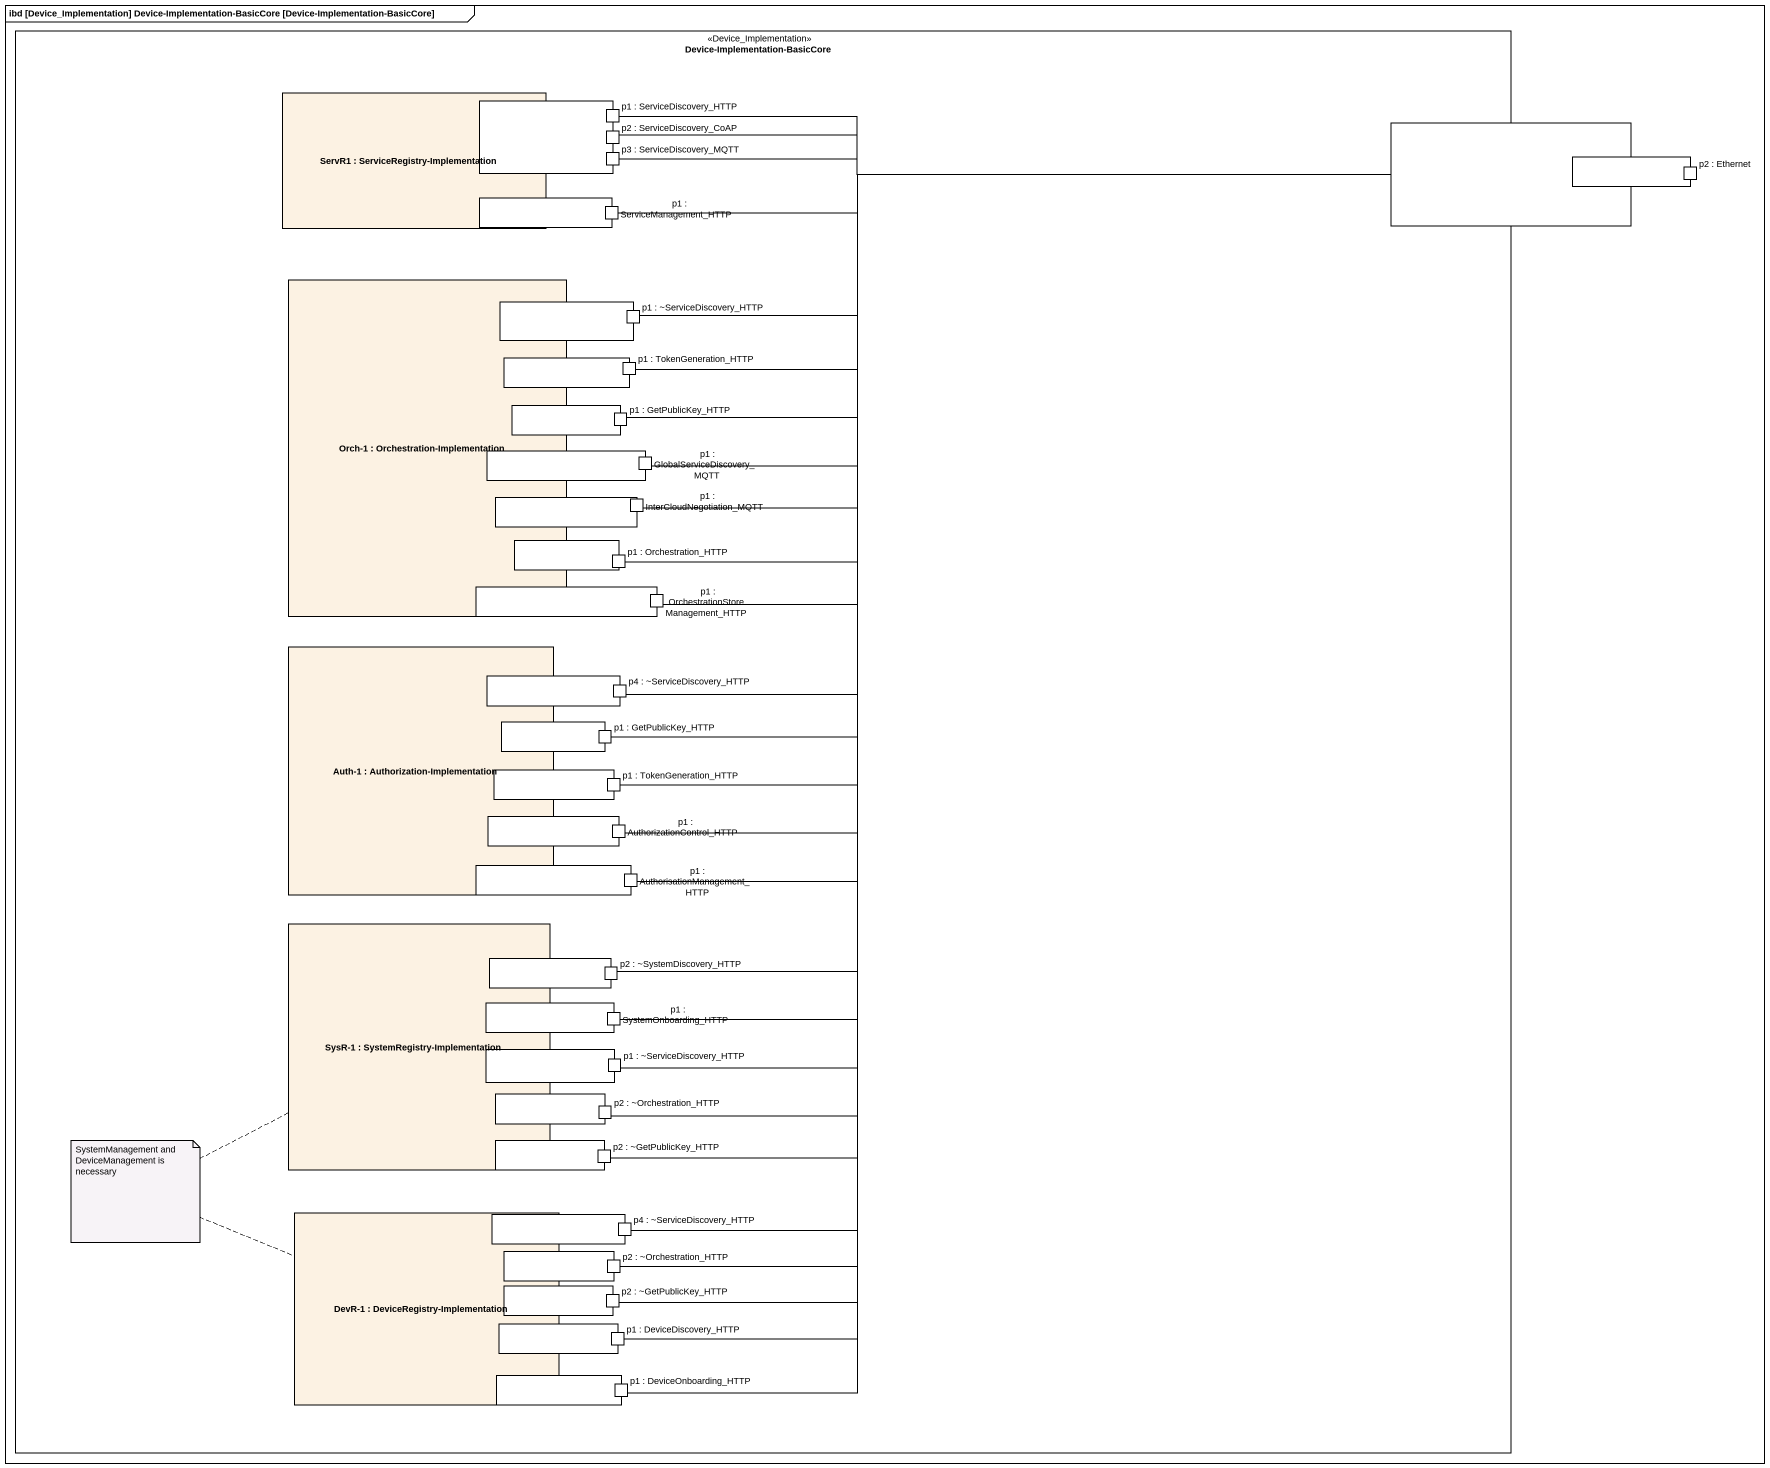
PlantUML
@startuml
mainframe ibd [Device_Implementation] Device-Implementation-BasicCore [Device-Implementation-BasicCore]
rectangle "Device-Implementation-BasicCore" as Device_Implementation <<Device_Implementation>> {
  rectangle "ServR1 : ServiceRegistry-Implementation" as ServR1 {
    port " " as port1
    port " " as port4
  }
  port "p1 : ServiceDiscovery_HTTP" as p1_ServiceDiscovery_HTTP
  port " " as port2
  port "p2 : ServiceDiscovery_CoAP" as p2_ServiceDiscovery_CoAP
  port "p3 : ServiceDiscovery_MQTT" as p3_ServiceDiscovery_MQTT
  port " " as port3
  port "p2 : Ethernet" as p2_Ethernet
  port "p1 : ServiceManagement_HTTP" as p1_ServiceManagement_HTTP
  rectangle "Orch-1 : Orchestration-Implementation" as Orch_1 {
    port " " as port5
    port " " as port6
    port " " as port7
    port " " as port8
    port " " as port9
    port " " as port10
    port " " as port11
  }
  port "p1 : ~ServiceDiscovery_HTTP" as p1_ServiceDiscovery_HTTP_2
  port "p1 : TokenGeneration_HTTP" as p1_TokenGeneration_HTTP
  port "p1 : GetPublicKey_HTTP" as p1_GetPublicKey_HTTP
  port "p1 : GlobalServiceDiscovery_MQTT" as p1_GlobalServiceDiscovery
  port "p1 : InterCloudNegotiation_MQTT" as p1_InterCloudNegotiation
  port "p1 : Orchestration_HTTP" as p1_Orchestration_HTTP
  port "p1 : OrchestrationStoreManagement_HTTP" as p1_OrchestrationStoreManagem
  rectangle "Auth-1 : Authorization-Implementation" as Auth_1 {
    port " " as port12
    port " " as port13
    port " " as port14
    port " " as port15
    port " " as port16
  }
  port "p4 : ~ServiceDiscovery_HTTP" as p4_ServiceDiscovery_HTTP
  port "p1 : GetPublicKey_HTTP" as p1_GetPublicKey_HTTP_2
  port "p1 : TokenGeneration_HTTP" as p1_TokenGeneration_HTTP_2
  port "p1 : AuthorizationControl_HTTP" as p1_AuthorizationControl_HTTP
  port "p1 : AuthorisationManagement_HTTP" as p1_AuthorisationManagement
  rectangle "SysR-1 : SystemRegistry-Implementation" as SysR_1 {
    port " " as port17
    port " " as port18
    port " " as port19
    port " " as port20
    port " " as port21
  }
  port "p2 : ~SystemDiscovery_HTTP" as p2_SystemDiscovery_HTTP
  port "p1 : SystemOnboarding_HTTP" as p1_SystemOnboarding_HTTP
  port "p1 : ~ServiceDiscovery_HTTP" as p1_ServiceDiscovery_HTTP_3
  port "p2 : ~Orchestration_HTTP" as p2_Orchestration_HTTP
  port "p2 : ~GetPublicKey_HTTP" as p2_GetPublicKey_HTTP
  rectangle "DevR-1 : DeviceRegistry-Implementation" as DevR_1 {
    port " " as port22
    port " " as port23
    port " " as port24
    port " " as port25
    port " " as port26
  }
  port "p4 : ~ServiceDiscovery_HTTP" as p4_ServiceDiscovery_HTTP_2
  port "p2 : ~Orchestration_HTTP" as p2_Orchestration_HTTP_2
  port "p2 : ~GetPublicKey_HTTP" as p2_GetPublicKey_HTTP_2
  port "p1 : DeviceDiscovery_HTTP" as p1_DeviceDiscovery_HTTP
  port "p1 : DeviceOnboarding_HTTP" as p1_DeviceOnboarding_HTTP
}
port2 -left- p1_ServiceDiscovery_HTTP
port2 -left- p2_ServiceDiscovery_CoAP
port2 -left- p3_ServiceDiscovery_MQTT
port2 -left- p1_ServiceManagement_HTTP
port2 -left- p1_ServiceDiscovery_HTTP_2
port2 -left- p1_TokenGeneration_HTTP
port2 -left- p1_GetPublicKey_HTTP
port2 -left- p1_GlobalServiceDiscovery
port2 -left- p1_InterCloudNegotiation
port2 -left- p1_Orchestration_HTTP
port2 -left- p1_OrchestrationStoreManagem
port2 -left- p4_ServiceDiscovery_HTTP
port2 -- p1_GetPublicKey_HTTP_2
port2 -- p1_TokenGeneration_HTTP_2
port2 -- p1_AuthorizationControl_HTTP
port2 -- p1_AuthorisationManagement
port2 -- p2_SystemDiscovery_HTTP
port2 -- p1_SystemOnboarding_HTTP
port2 -- p1_ServiceDiscovery_HTTP_3
port2 -- p2_Orchestration_HTTP
port2 -- p2_GetPublicKey_HTTP
port2 -- p4_ServiceDiscovery_HTTP_2
port2 -- p2_Orchestration_HTTP_2
port2 -- p2_GetPublicKey_HTTP_2
port2 -- p1_DeviceDiscovery_HTTP
port2 -- p1_DeviceOnboarding_HTTP
note as N1
  SystemManagement and DeviceManagement is necessary
end note
N1 .. DevR_1
N1 .. SysR_1
@enduml
